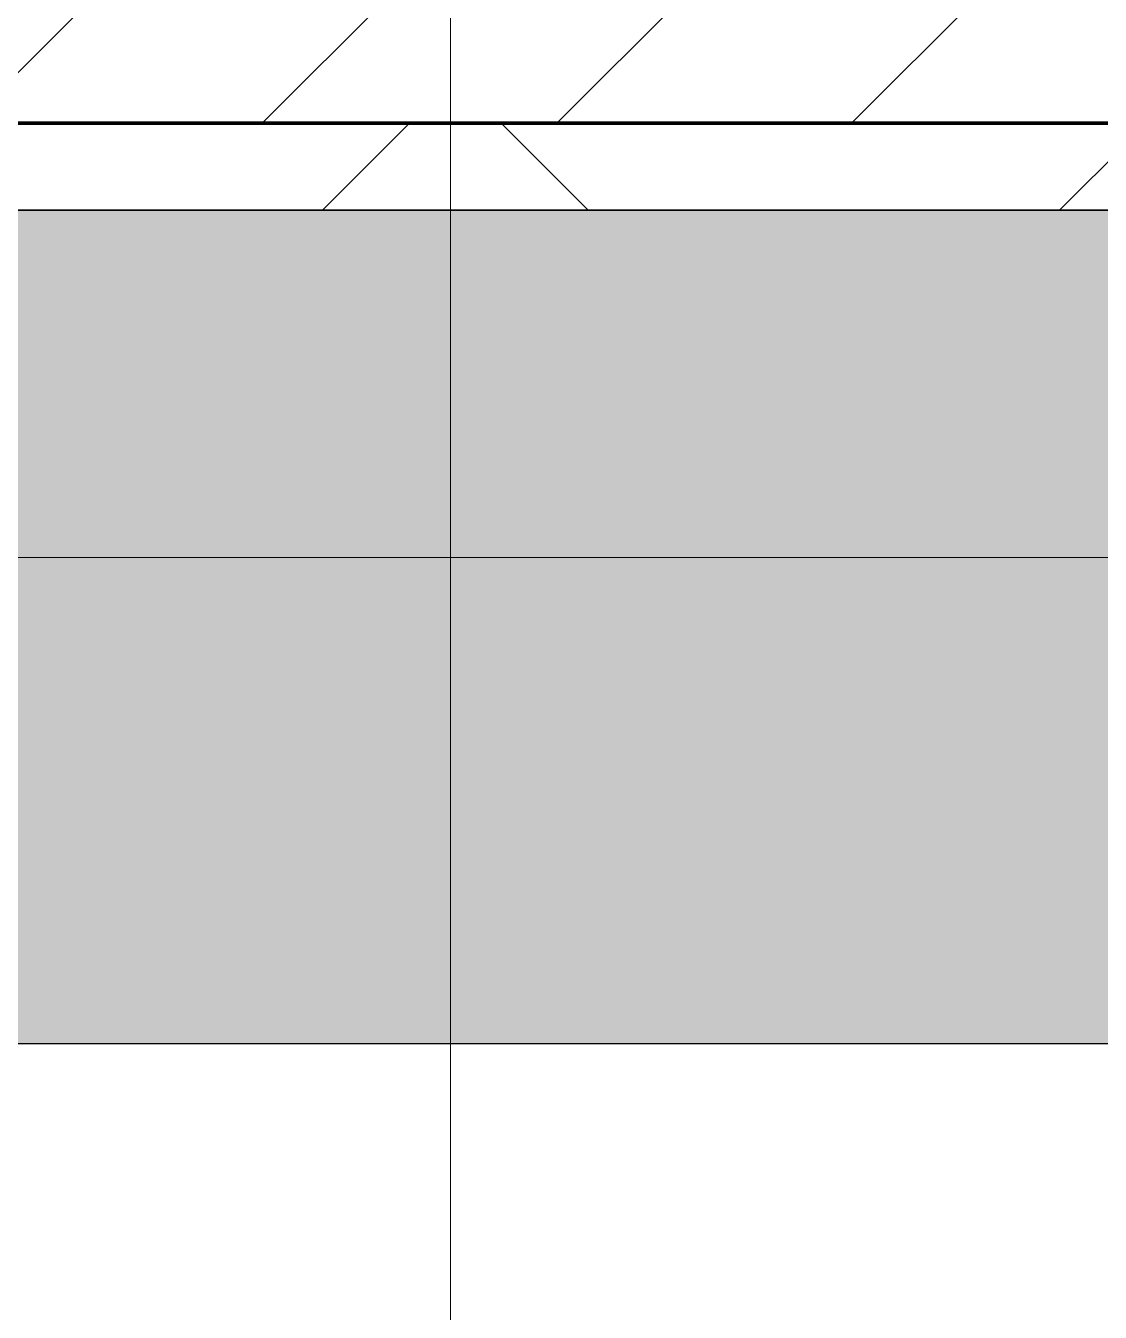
# Model space of a CAD drawing. Header units: millimetres. Extents: x -794334 to -714814, y -17806 to 22403.
# Drawn here: x -750982 to -750364, y 9259 to 10000 of the extents above; entities that cross this region are included whole.
import ezdxf
from ezdxf.xclip import XClip

# ---------------------------------------------------------------- set-up
doc = ezdxf.new("R2010")
doc.units = ezdxf.units.MM
doc.header["$XCLIPFRAME"] = 0
for name, color, linetype, lineweight in [('A-GENM', 1, 'Continuous', 9), ('A-GLAZ-CURT', 2, 'Continuous', 9), ('A-WALL', 5, 'Continuous', 35), ('A-WALL-FNSH', 2, 'Continuous', 35), ('A-WALL-PATT', 1, 'Continuous', 35), ('G-ANNO-TEXT', 3, 'Continuous', 9)]:
    doc.layers.add(name, color=color, linetype=linetype, lineweight=lineweight)
doc.layers.add('A11_ALU.SOLID SHEET', color=2, linetype='Continuous')

# ---------------------------------------------------------------- blocks, each defined once
blk = doc.blocks.new('PPLS-PP19_Custom Tile Pattern - Custom Tile Pattern-V67-4252-01 ENLARGED CONCOURSE LEVEL - REFLECTED CEILING PLAN - SHEET 3')
at = {"layer": 'A-GLAZ-CURT'}
for p, q in [((-300, 0), (300, 0)), ((300, 0), (-300, 0)), ((-293.07, 0), (-275.75, 0)), ((-275.75, 0), (-293.07, 0)), ((-222.32, 0), (-205, 0)), ((-205, 0), (-222.32, 0)), ((195.99, 0), (213.31, 0)), ((213.31, 0), (195.99, 0)), ((230.06, 0), (300, 0)), ((-300, -50), (300, -50)), ((300, -50), (-300, -50))]:
    blk.add_line(p, q, dxfattribs=at)
at = {"layer": 'A-GLAZ-CURT', "flags": 128}
for points in [[(-300, 0), (-291.56, 0), (-283.3, 0), (-275.2, 0), (-267.26, 0), (-259.45, 0), (-251.77, 0), (-244.2, 0), (-236.74, 0), (-229.36, 0), (-222.06, 0), (-214.83, 0), (-207.71, 0), (-200.76, 0), (-194.02, 0), (-187.54, 0), (-181.38, 0), (-175.58, 0), (-170.25, 0), (-165.64, 0), (-162.01, 0), (-159.53, 0), (-157.46, 0), (-154.52, 0), (-149.42, 0), (-141.84, 0), (-132.81, 0), (-126.08, 0)], [(-125.17, 0), (-128.55, 0), (-134.16, 0), (-140.03, 0), (-145.5, 0), (-150.63, 0), (-155.53, 0), (-160.27, 0), (-164.95, 0), (-169.65, 0), (-174.47, 0), (-179.49, 0), (-184.81, 0), (-190.44, 0), (-196.37, 0), (-202.58, 0), (-209.04, 0), (-215.73, 0), (-222.63, 0), (-229.72, 0), (-236.97, 0), (-244.39, 0), (-251.96, 0), (-259.67, 0), (-267.51, 0), (-275.48, 0), (-283.55, 0), (-291.73, 0), (-300, 0)]]:
    blk.add_lwpolyline(points, dxfattribs=at)
at = {"layer": 'A-GLAZ-CURT'}
for points, knots in [([(-300, 0), (-284.65, 0), (-236.57, 0), (-174.61, 0), (-129.95, 0), (-110.8, 0), (-99.5, 0), (-91.46, 0)], [-5323.127839, -5323.127839, -5323.127839, -5323.127839, -4502.809032, -2700.551212, -1002.059161, -460.363443, 0, 0, 0, 0]), ([(-178.92, 0), (-190.07, 0), (-221.77, 0), (-262.56, 0), (-294.48, 0), (-300, 0)], [-15958.17956, -15958.17956, -15958.17956, -15958.17956, -15131.813646, -13729.592194, -13439.944408, -13439.944408, -13439.944408, -13439.944408]), ([(-137.88, 0), (-140.56, 0), (-147.66, 0), (-147.69, 0), (-158.72, 0), (-174.02, 0), (-185.59, 0), (-209.77, 0), (-232.01, 0), (-255.22, 0), (-262.59, 0), (-264.9, 0), (-265.4, 0)], [-3187.727384, -3187.727384, -3187.727384, -3187.727384, -2919.378265, -2477.344047, -2237.412286, -2029.680487, -1755.085331, -1400.429864, -858.079193, -543.655514, -208.940337, 0, 0, 0, 0]), ([(-258.6, 0), (-257.91, 0), (-254.74, 0), (-250.01, 0), (-246.27, 0)], [-5722.54675, -5722.54675, -5722.54675, -5722.54675, -5657.471696, -5453.702272, -5453.702272, -5453.702272, -5453.702272]), ([(-245.69, 0), (-245.15, 0), (-237.28, 0), (-225.99, 0), (-213.1, 0), (-200.2, 0), (-189.01, 0), (-180.82, 0), (-177.82, 0)], [-5443.15706, -5443.15706, -5443.15706, -5443.15706, -5413.335975, -5017.494783, -4832.723979, -4666.091899, -4349.945572, -4186.444968, -4186.444968, -4186.444968, -4186.444968]), ([(-133.82, 0), (-135.51, 0), (-137.8, 0), (-149.31, 0), (-162.01, 0), (-177.91, 0), (-199.46, 0), (-216.65, 0), (-231.26, 0), (-233.46, 0), (-234, 0)], [-2731.647847, -2731.647847, -2731.647847, -2731.647847, -2418.507304, -2308.929706, -2113.765672, -1763.376603, -1422.553702, -978.033455, -846.069444, -682.911962, -682.911962, -682.911962, -682.911962]), ([(-233.49, 0), (-233.44, 0), (-232.38, 0), (-230.74, 0), (-225.3, 0), (-223.63, 0)], [-455.274641, -455.274641, -455.274641, -455.274641, -440.605512, -119.536984, 0, 0, 0, 0]), ([(-223.63, 0), (-219.39, 0), (-206.17, 0), (-188.58, 0), (-169.02, 0), (-152.12, 0), (-136.84, 0), (-127.33, 0), (-124.19, 0), (-123.43, 0), (-123.28, 0)], [-5463.295695, -5463.295695, -5463.295695, -5463.295695, -5161.076232, -4739.070012, -4465.409639, -4149.119819, -3839.893365, -3647.167523, -3488.92562, -3439.852845, -3439.852845, -3439.852845, -3439.852845]), ([(-110.38, 0), (-117.97, 0), (-138.57, 0), (-162.33, 0), (-177.81, 0)], [-17895.283523, -17895.283523, -17895.283523, -17895.283523, -17136.203329, -15985.60239, -15985.60239, -15985.60239, -15985.60239]), ([(-177.81, 0), (-174.4, 0), (-167.57, 0), (-158.7, 0), (-157.22, 0)], [-4186.292589, -4186.292589, -4186.292589, -4186.292589, -4000.813434, -3840.635403, -3840.635403, -3840.635403, -3840.635403]), ([(-152.35, 0), (-151.03, 0), (-147.71, 0), (-143.57, 0), (-138.62, 0)], [-3494.978217, -3494.978217, -3494.978217, -3494.978217, -3371.022232, -3227.460399, -3227.460399, -3227.460399, -3227.460399]), ([(-118.78, 0), (-121.86, 0), (-126.28, 0), (-136.96, 0), (-147.46, 0), (-150.03, 0), (-150.57, 0)], [-5938.474035, -5938.474035, -5938.474035, -5938.474035, -5700.061948, -5508.838257, -5298.784692, -5196.16478, -5196.16478, -5196.16478, -5196.16478]), ([(-150.34, 0), (-150.07, 0), (-147.75, 0), (-142.6, 0), (-127.26, 0), (-107.3, 0), (-90.42, 0), (-75.26, 0), (-68.41, 0), (-65.12, 0), (-63.63, 0)], [-4948.728362, -4948.728362, -4948.728362, -4948.728362, -4883.323924, -4440.880425, -4054.690705, -3793.097032, -3402.597032, -3144.956779, -3050.982048, -2969.237017, -2969.237017, -2969.237017, -2969.237017]), ([(-110.5, 0), (-119.91, 0), (-131.23, 0), (-147.74, 0), (-149.07, 0)], [-6974.689771, -6974.689771, -6974.689771, -6974.689771, -6449.282163, -6277.220794, -6277.220794, -6277.220794, -6277.220794]), ([(-148.23, 0), (-146.94, 0), (-140.15, 0), (-137.28, 0), (-133.93, 0), (-128.78, 0), (-126.5, 0)], [-6162.058746, -6162.058746, -6162.058746, -6162.058746, -6017.569127, -5560.701257, -5364.112219, -5231.017328, -5231.017328, -5231.017328, -5231.017328]), ([(-86.16, 0), (-91.37, 0), (-104.13, 0), (-122.65, 0), (-139.03, 0), (-146.11, 0), (-146.95, 0)], [-1681.3698, -1681.3698, -1681.3698, -1681.3698, -1374.161226, -945.742622, -741.901385, -489.130243, -489.130243, -489.130243, -489.130243]), ([(-146.69, 0), (-146.59, 0), (-145.49, 0), (-135.69, 0), (-128.29, 0), (-125.15, 0)], [-420.34245, -420.34245, -420.34245, -420.34245, -406.956646, -290.263673, 0, 0, 0, 0]), ([(-127.41, 0), (-131.63, 0), (-133.16, 0), (-134.09, 0), (-134.15, 0)], [-8540.990293, -8540.990293, -8540.990293, -8540.990293, -8266.114998, -8246.473386, -8246.473386, -8246.473386, -8246.473386]), ([(-134.15, 0), (-133.32, 0), (-130.31, 0), (-121.12, 0), (-112.58, 0), (-109.97, 0)], [-7657.439573, -7657.439573, -7657.439573, -7657.439573, -7293.749979, -6839.55839, -6651.732994, -6651.732994, -6651.732994, -6651.732994]), ([(-120.13, 0), (-120.14, 0), (-120.24, 0), (-121.3, 0), (-129.25, 0), (-133.82, 0)], [-2933.992132, -2933.992132, -2933.992132, -2933.992132, -2920.575025, -2840.280255, -2731.647847, -2731.647847, -2731.647847, -2731.647847]), ([(-113.43, 0), (-113.44, 0), (-113.96, 0), (-119.73, 0), (-125.43, 0), (-127.03, 0), (-127.41, 0)], [-328.499627, -328.499627, -328.499627, -328.499627, -282.672656, -98.539552, -24.539552, 0, 0, 0, 0]), ([(-126.5, 0), (-122.44, 0), (-108.71, 0), (-86.68, 0), (-63.44, 0), (-54.4, 0), (-48.53, 0), (-30.79, 0), (-18.03, 0), (8.61, 0), (15.02, 0), (22.91, 0), (31, 0), (39.04, 0), (51.19, 0), (58.74, 0), (61.34, 0), (61.45, 0)], [-5231.017328, -5231.017328, -5231.017328, -5231.017328, -4994.692869, -4542.524482, -4008.285538, -3689.699207, -3546.54457, -3315.260113, -2864.387349, -2439.246196, -2084.094819, -1956.422387, -1818.904206, -1645.594513, -1443.202566, -1228.752106, -1120.932285, -1120.932285, -1120.932285, -1120.932285]), ([(-125.15, 0), (-124.93, 0), (-121.96, 0), (-113.01, 0), (-98.9, 0), (-85.29, 0), (-71.67, 0), (-65.93, 0), (-65.07, 0)], [-3362.7396, -3362.7396, -3362.7396, -3362.7396, -3342.215224, -3074.362186, -2902.289527, -2605.247022, -2322.099534, -2241.8264, -2241.8264, -2241.8264, -2241.8264]), ([(-122.08, 0), (-122.01, 0), (-121.69, 0), (-121.2, 0), (-120.88, 0)], [-3136.336417, -3136.336417, -3136.336417, -3136.336417, -3110.304437, -3035.164275, -3035.164275, -3035.164275, -3035.164275]), ([(-36.33, 0), (-36.43, 0), (-37.27, 0), (-45.02, 0), (-46.13, 0), (-60.59, 0), (-81.23, 0), (-99.51, 0), (-114.02, 0), (-117.28, 0), (-118.78, 0)], [-1855.773136, -1855.773136, -1855.773136, -1855.773136, -1810.870157, -1672.078046, -1405.135169, -1060.00838, -740.068933, -229.489605, -116.330425, 0, 0, 0, 0]), ([(-117.74, 0), (-117.19, 0), (-114.78, 0), (-113.43, 0), (-113.43, 0)], [-821.249067, -821.249067, -821.249067, -821.249067, -394.672656, -330.879064, -330.879064, -330.879064, -330.879064]), ([(-42.62, 0), (-42.95, 0), (-46.48, 0), (-58.97, 0), (-85.2, 0), (-107.61, 0), (-116.56, 0), (-117.56, 0)], [-3613.495893, -3613.495893, -3613.495893, -3613.495893, -3538.256648, -2842.901703, -2193.204658, -1433.981041, -985.49888, -985.49888, -985.49888, -985.49888]), ([(-115.82, 0), (-114.96, 0), (-110.41, 0), (-96.78, 0), (-72.84, 0), (-54.67, 0), (-42.06, 0)], [-5724.064692, -5724.064692, -5724.064692, -5724.064692, -5430.283136, -5103.229623, -4799.173296, -4146.787125, -4146.787125, -4146.787125, -4146.787125]), ([(9.32, 0), (9.08, 0), (7.65, 0), (2.57, 0), (-12.23, 0), (-25.64, 0), (-40, 0), (-56.24, 0), (-75.59, 0), (-93.77, 0), (-106.73, 0), (-110.1, 0)], [-2922.926651, -2922.926651, -2922.926651, -2922.926651, -2882.788014, -2720.818881, -2518.50168, -2125.455881, -1792.521578, -1466.981642, -1208.454564, -789.402658, -514.103495, -514.103495, -514.103495, -514.103495]), ([(-26.75, 0), (-27.82, 0), (-36.18, 0), (-53.55, 0), (-78.2, 0), (-100.15, 0), (-109.6, 0), (-109.95, 0)], [-8718.362214, -8718.362214, -8718.362214, -8718.362214, -8532.293389, -8073.216054, -7508.296369, -7004.680444, -6984.908776, -6984.908776, -6984.908776, -6984.908776]), ([(-72.93, 0), (-75.51, 0), (-86.1, 0), (-99.72, 0), (-109.94, 0)], [-19442.345229, -19442.345229, -19442.345229, -19442.345229, -18935.241197, -17910.177813, -17910.177813, -17910.177813, -17910.177813]), ([(-108.92, 0), (-103.47, 0), (-89.79, 0), (-74.02, 0), (-62.74, 0), (-60.36, 0), (-59.97, 0)], [-6626.630399, -6626.630399, -6626.630399, -6626.630399, -6236.997189, -5713.340575, -5140.470607, -5006.787413, -5006.787413, -5006.787413, -5006.787413]), ([(-91.46, 0), (-90.09, 0), (-84.7, 0), (-77.43, 0), (-72.73, 0), (-72.64, 0), (-72.64, 0)], [-19832.387487, -19832.387487, -19832.387487, -19832.387487, -19753.885894, -19541.04734, -19478.625389, -19471.062469, -19471.062469, -19471.062469, -19471.062469]), ([(-63.96, 0), (-64.13, 0), (-72.5, 0), (-80.63, 0), (-86.16, 0)], [-2171.769325, -2171.769325, -2171.769325, -2171.769325, -2007.031671, -1681.3698, -1681.3698, -1681.3698, -1681.3698]), ([(-42.06, 0), (-42.71, 0), (-48.1, 0), (-56.37, 0), (-71.66, 0), (-77.83, 0), (-82.66, 0), (-83.28, 0), (-83.28, 0)], [-2448.309647, -2448.309647, -2448.309647, -2448.309647, -2413.671296, -2161.752162, -2006.592567, -1646.621388, -1424.436217, -1393.971743, -1393.971743, -1393.971743, -1393.971743]), ([(-83.28, 0), (-83.28, 0), (-82.91, 0), (-76.14, 0), (-62.97, 0), (-48.14, 0), (-36.49, 0), (-33.57, 0), (-29.94, 0), (-28.57, 0)], [-1393.4169, -1393.4169, -1393.4169, -1393.4169, -1353.722004, -1274.333717, -1073.56893, -651.549973, -296.515819, -83.513472, 0, 0, 0, 0]), ([(-66.39, 0), (-66.39, 0), (-63.63, 0), (-56.16, 0), (-46.33, 0), (-42.05, 0)], [-2493.31794, -2493.31794, -2493.31794, -2493.31794, -2315.303971, -1809.437387, -1350.520343, -1350.520343, -1350.520343, -1350.520343]), ([(-42.61, 0), (-45.71, 0), (-55.97, 0), (-65.77, 0), (-66.37, 0), (-66.38, 0)], [-3164.417367, -3164.417367, -3164.417367, -3164.417367, -2981.410125, -2542.574734, -2498.224237, -2498.224237, -2498.224237, -2498.224237]), ([(-63.63, 0), (-61.49, 0), (-57.39, 0), (-54.49, 0), (-46.55, 0), (-43.07, 0)], [-2969.237017, -2969.237017, -2969.237017, -2969.237017, -2851.217951, -2734.127174, -2474.780881, -2474.780881, -2474.780881, -2474.780881]), ([(-58.83, 0), (-58.37, 0), (-57.29, 0), (-54.23, 0), (-46.44, 0), (-42.83, 0), (-42.04, 0)], [-4859.52896, -4859.52896, -4859.52896, -4859.52896, -4680.891996, -4469.85053, -4321.566175, -4276.12627, -4276.12627, -4276.12627, -4276.12627]), ([(-51.83, 0), (-51.83, 0), (-51.78, 0), (-47.4, 0), (-46.35, 0), (-43.27, 0), (-42.17, 0)], [-632.814994, -632.814994, -632.814994, -632.814994, -627.965721, -508.377888, -260.442412, -151.915576, -151.915576, -151.915576, -151.915576]), ([(-42.09, 0), (-43.22, 0), (-47.46, 0), (-51.43, 0), (-51.79, 0)], [-882.592346, -882.592346, -882.592346, -882.592346, -819.71621, -644.910881, -644.910881, -644.910881, -644.910881]), ([(31.18, 0), (25.97, 0), (11.99, 0), (-13.22, 0), (-32.39, 0), (-42.07, 0)], [-4496.803627, -4496.803627, -4496.803627, -4496.803627, -4222.080604, -3745.412743, -3174.989366, -3174.989366, -3174.989366, -3174.989366]), ([(-36.62, 0), (-36.62, 0), (-39.52, 0), (-41.21, 0), (-42.07, 0)], [-4069.478503, -4069.478503, -4069.478503, -4069.478503, -3858.647035, -3656.498312, -3656.498312, -3656.498312, -3656.498312]), ([(-41.76, 0), (-39.9, 0), (-37.72, 0), (-36.92, 0), (-36.77, 0)], [-4270.495146, -4270.495146, -4270.495146, -4270.495146, -4161.040818, -4106.245333, -4106.245333, -4106.245333, -4106.245333]), ([(-41.72, 0), (-40.26, 0), (-29.59, 0), (-12.78, 0), (4.23, 0), (9.64, 0), (10.14, 0), (10.18, 0)], [-4140.812756, -4140.812756, -4140.812756, -4140.812756, -4065.652676, -3589.737505, -3285.047089, -3066.359526, -3044.715262, -3044.715262, -3044.715262, -3044.715262]), ([(-41.55, 0), (-38.14, 0), (-32.5, 0), (-29.82, 0), (-29.19, 0)], [-1332.38626, -1332.38626, -1332.38626, -1332.38626, -963.711516, -666.19313, -666.19313, -666.19313, -666.19313]), ([(-41.44, 0), (-41.29, 0), (-40.66, 0), (-40.46, 0), (-40.44, 0)], [-2427.3714, -2427.3714, -2427.3714, -2427.3714, -2410.990208, -2350.645972, -2350.645972, -2350.645972, -2350.645972]), ([(76.63, 0), (74.8, 0), (67.65, 0), (53.52, 0), (37, 0), (24.07, 0), (12.82, 0), (-2.9, 0), (-20.62, 0), (-31.54, 0), (-38.54, 0), (-41, 0)], [-3095.572228, -3095.572228, -3095.572228, -3095.572228, -2950.589685, -2634.532728, -2313.748533, -2106.613311, -1925.670641, -1617.263037, -1290.787923, -1039.307308, -902.875233, -902.875233, -902.875233, -902.875233]), ([(-36.78, 0), (-32.43, 0), (-19.22, 0), (8.83, 0), (43.36, 0), (70.92, 0), (82.12, 0), (83.66, 0)], [-6191.144455, -6191.144455, -6191.144455, -6191.144455, -5862.463379, -5340.621928, -4573.028122, -4094.177415, -3869.465285, -3869.465285, -3869.465285, -3869.465285]), ([(-36.29, 0), (-36.29, 0), (-34.66, 0), (-28.88, 0), (-26.95, 0), (-26.54, 0)], [-9150.272121, -9150.272121, -9150.272121, -9150.272121, -9057.163041, -8919.836787, -8834.607043, -8834.607043, -8834.607043, -8834.607043]), ([(25.32, 0), (18, 0), (3.24, 0), (-16.58, 0), (-34.76, 0), (-36.04, 0)], [-10345.789827, -10345.789827, -10345.789827, -10345.789827, -9884.23066, -9424.652049, -9182.880979, -9182.880979, -9182.880979, -9182.880979]), ([(-33.34, 0), (-33.34, 0), (-32.93, 0), (-31.16, 0), (-30.52, 0)], [-2415.024266, -2415.024266, -2415.024266, -2415.024266, -2357.633367, -2323.618664, -2323.618664, -2323.618664, -2323.618664]), ([(25.82, 0), (25.73, 0), (18.21, 0), (2.64, 0), (-17.84, 0), (-30.57, 0), (-31.82, 0), (-32, 0)], [-3772.136376, -3772.136376, -3772.136376, -3772.136376, -3766.694881, -3333.063701, -2994.501669, -2698.150104, -2614.070998, -2614.070998, -2614.070998, -2614.070998]), ([(-30.76, 0), (-30.73, 0), (-29.99, 0), (-23.47, 0), (-15.75, 0), (-15.19, 0)], [-54176.191683, -54176.191683, -54176.191683, -54176.191683, -54157.274271, -53749.15266, -53717.791567, -53717.791567, -53717.791567, -53717.791567]), ([(-30.52, 0), (-27.11, 0), (-17.83, 0), (4.49, 0), (18.1, 0), (25.8, 0)], [-2323.618664, -2323.618664, -2323.618664, -2323.618664, -2142.497158, -1716.209403, -1276.540755, -1276.540755, -1276.540755, -1276.540755]), ([(-13, 0), (-14.35, 0), (-17.68, 0), (-25.97, 0), (-29.52, 0), (-30.21, 0)], [-55207.591944, -55207.591944, -55207.591944, -55207.591944, -54789.006179, -54461.685999, -54290.791712, -54290.791712, -54290.791712, -54290.791712]), ([(8.33, 0), (8.19, 0), (7.18, 0), (0.32, 0), (-13.89, 0), (-24.92, 0), (-29.03, 0)], [-3574.286521, -3574.286521, -3574.286521, -3574.286521, -3526.962355, -3285.499107, -2903.012179, -2680.714891, -2680.714891, -2680.714891, -2680.714891]), ([(-28.98, 0), (-28.66, 0), (-27.39, 0), (-24.45, 0), (-22.56, 0)], [-166.548282, -166.548282, -166.548282, -166.548282, -102.06493, 0, 0, 0, 0]), ([(-28.57, 0), (-26.93, 0), (-20.29, 0), (-11.45, 0), (2.08, 0), (13.15, 0), (21.24, 0), (24.62, 0), (24.72, 0), (24.72, 0)], [-5361.429781, -5361.429781, -5361.429781, -5361.429781, -5261.36855, -5050.479954, -4785.90057, -4596.498881, -4445.288762, -4384.376941, -4376.041937, -4376.041937, -4376.041937, -4376.041937]), ([(-22.56, 0), (-20.27, 0), (-17.03, 0), (-11.36, 0), (-7.66, 0), (-6.6, 0), (-6.44, 0)], [-56468.192263, -56468.192263, -56468.192263, -56468.192263, -56344.022017, -56303.229861, -56166.290093, -56124.392176, -56124.392176, -56124.392176, -56124.392176]), ([(-15.19, 0), (-13.07, 0), (7.48, 0), (42.82, 0), (88.72, 0), (120.63, 0), (138.28, 0), (138.53, 0)], [-461.142613, -461.142613, -461.142613, -461.142613, -429.606584, -390.253598, -346.313304, -291.370682, -290.5735, -290.5735, -290.5735, -290.5735]), ([(-6.54, 0), (-6.73, 0), (-7.2, 0), (-7.6, 0), (-7.79, 0)], [-56009.792147, -56009.792147, -56009.792147, -56009.792147, -55949.290093, -55895.192118, -55895.192118, -55895.192118, -55895.192118]), ([(-2.63, 0), (-2.47, 0), (-1.22, 0), (4.92, 0), (15.97, 0), (22.54, 0), (24.49, 0)], [-226.825321, -226.825321, -226.825321, -226.825321, -220.269177, -206.416616, -198.214427, -187.717507, -187.717507, -187.717507, -187.717507]), ([(103.09, 0), (101.08, 0), (86.31, 0), (63.34, 0), (35.84, 0), (12, 0), (3.08, 0), (-1.67, 0), (-2.25, 0)], [-375.435014, -375.435014, -375.435014, -375.435014, -369.147452, -330.153101, -307.516438, -285.83788, -246.234814, -234.646884, -234.646884, -234.646884, -234.646884]), ([(24.69, 0), (24.54, 0), (20.99, 0), (15.48, 0), (10.8, 0), (9.63, 0)], [-4368.572414, -4368.572414, -4368.572414, -4368.572414, -4306.476363, -4080.000647, -3772.857994, -3772.857994, -3772.857994, -3772.857994]), ([(18.16, 0), (19.15, 0), (22.55, 0), (24.31, 0), (24.88, 0)], [-5700.113719, -5700.113719, -5700.113719, -5700.113719, -5554.232259, -5434.992151, -5434.992151, -5434.992151, -5434.992151]), ([(25.69, 0), (23.94, 0), (20.26, 0), (18.85, 0), (18.16, 0)], [-6067.850052, -6067.850052, -6067.850052, -6067.850052, -5972.647715, -5832.674503, -5832.674503, -5832.674503, -5832.674503]), ([(30.82, 0), (29.27, 0), (27.6, 0), (25.92, 0), (25.82, 0)], [-10462.034656, -10462.034656, -10462.034656, -10462.034656, -10363.088938, -10356.24431, -10356.24431, -10356.24431, -10356.24431]), ([(70.61, 0), (66.16, 0), (55.8, 0), (39.78, 0), (31.51, 0), (26.01, 0)], [-4647.237329, -4647.237329, -4647.237329, -4647.237329, -4326.416877, -4098.545751, -3775.88033, -3775.88033, -3775.88033, -3775.88033]), ([(26.74, 0), (27.66, 0), (30.69, 0), (37.44, 0), (45.92, 0), (57.76, 0), (64.47, 0), (72.74, 0), (75.22, 0), (76.03, 0), (76.21, 0)], [-1258.626777, -1258.626777, -1258.626777, -1258.626777, -1206.526904, -1089.329421, -901.315459, -753.071572, -495.328968, -421.953223, -334.951786, -290.452333, -290.452333, -290.452333, -290.452333]), ([(93.08, 0), (89.53, 0), (84.61, 0), (74.4, 0), (62.26, 0), (51.85, 0), (43.81, 0), (32.44, 0), (27.82, 0), (26.94, 0)], [-7462.392379, -7462.392379, -7462.392379, -7462.392379, -7135.649961, -6924.452779, -6738.82075, -6548.303034, -6314.283804, -6135.05769, -6089.998379, -6089.998379, -6089.998379, -6089.998379]), ([(27.44, 0), (27.9, 0), (29.54, 0), (38.07, 0), (53.39, 0), (71.67, 0), (84.83, 0), (85.88, 0), (90.84, 0), (92.75, 0)], [-5037.309798, -5037.309798, -5037.309798, -5037.309798, -4887.603822, -4705.298446, -4353.683244, -3960.84581, -3759.045785, -3336.541051, -2916.337252, -2916.337252, -2916.337252, -2916.337252]), ([(27.89, 0), (29.09, 0), (33.4, 0), (48.37, 0), (69.08, 0), (85.43, 0), (93.7, 0)], [-147.777612, -147.777612, -147.777612, -147.777612, -135.792042, -118.513713, -97.899267, -72.470146, -72.470146, -72.470146, -72.470146]), ([(53.18, 0), (53.06, 0), (52.22, 0), (44.99, 0), (36.46, 0), (30.82, 0)], [-622.740158, -622.740158, -622.740158, -622.740158, -566.066452, -360.610861, 0, 0, 0, 0]), ([(136.44, 0), (121.66, 0), (86.93, 0), (51.16, 0), (31.18, 0)], [-106.750556, -106.750556, -106.750556, -106.750556, -59.610984, 0, 0, 0, 0]), ([(93.7, 0), (85.73, 0), (72.8, 0), (57.82, 0), (46.51, 0), (41.18, 0), (36.02, 0), (35.54, 0), (35.54, 0)], [-387.383059, -387.383059, -387.383059, -387.383059, -357.622665, -341.267687, -334.000314, -326.15566, -319.318397, -317.489778, -317.489778, -317.489778, -317.489778]), ([(36.29, 0), (37.77, 0), (48.82, 0), (64.79, 0), (95.91, 0), (124.45, 0), (132.42, 0), (134.6, 0)], [-314.598523, -314.598523, -314.598523, -314.598523, -305.899624, -287.17622, -249.500363, -194.761443, -152.241002, -152.241002, -152.241002, -152.241002]), ([(61.47, 0), (61.47, 0), (61.21, 0), (54.61, 0), (53.71, 0), (53.56, 0)], [-1113.311073, -1113.311073, -1113.311073, -1113.311073, -1096.402191, -891.204116, -747.28819, -747.28819, -747.28819, -747.28819]), ([(76.22, 0), (75.58, 0), (73.64, 0), (71.05, 0), (70.61, 0)], [-193.634889, -193.634889, -193.634889, -193.634889, -31.537676, 0, 0, 0, 0]), ([(114.39, 0), (114.2, 0), (112.08, 0), (105.42, 0), (97.02, 0), (94.24, 0), (93.67, 0)], [-8148.58938, -8148.58938, -8148.58938, -8148.58938, -8105.191388, -7723.759874, -7531.75727, -7480.055914, -7480.055914, -7480.055914, -7480.055914]), ([(94.26, 0), (96.89, 0), (107.19, 0), (116.36, 0), (128.63, 0), (128.95, 0)], [-71.891811, -71.891811, -71.891811, -71.891811, -63.759246, -39.050993, -35.895543, -35.895543, -35.895543, -35.895543]), ([(94.4, 0), (94.4, 0), (94.64, 0), (99.11, 0), (108.97, 0), (120.79, 0), (139.94, 0), (163.31, 0), (185.23, 0), (193.62, 0), (194.69, 0), (194.79, 0)], [-2348.345796, -2348.345796, -2348.345796, -2348.345796, -2310.419338, -2233.599744, -2052.234781, -1843.028543, -1530.39897, -1095.004608, -529.74427, -295.064701, -265.121568, -265.121568, -265.121568, -265.121568]), ([(161.58, 0), (156.72, 0), (143, 0), (116.39, 0), (98.1, 0), (94.51, 0)], [-512.093357, -512.093357, -512.093357, -512.093357, -458.593899, -401.860199, -388.397396, -388.397396, -388.397396, -388.397396]), ([(129.02, 0), (129.02, 0), (124.41, 0), (122.35, 0), (114.96, 0), (108.04, 0), (103.09, 0)], [-35.386604, -35.386604, -35.386604, -35.386604, -31.430235, -22.807238, -15.488593, 0, 0, 0, 0]), ([(157.9, 0), (156.77, 0), (151.67, 0), (143.29, 0), (134.04, 0), (126.24, 0), (118.6, 0), (114.23, 0), (111.98, 0), (105.66, 0), (105.23, 0), (105.23, 0)], [-10292.955006, -10292.955006, -10292.955006, -10292.955006, -10098.273015, -9847.788484, -9677.714971, -9567.007022, -9453.21225, -9220.200448, -9012.77275, -8966.157302, -8929.495943, -8929.495943, -8929.495943, -8929.495943]), ([(105.26, 0), (105.52, 0), (111.01, 0), (112.65, 0), (113.59, 0)], [-8920.561005, -8920.561005, -8920.561005, -8920.561005, -8814.835624, -8577.462505, -8577.462505, -8577.462505, -8577.462505]), ([(128.58, 0), (128.8, 0), (130.16, 0), (139.26, 0), (152.67, 0), (159.54, 0), (161.02, 0), (161.39, 0)], [-633.326174, -633.326174, -633.326174, -633.326174, -627.736123, -618.981161, -602.094757, -592.980799, -588.830423, -588.830423, -588.830423, -588.830423]), ([(137.1, 0), (136, 0), (133.64, 0), (129.87, 0), (129.11, 0)], [-670.405967, -670.405967, -670.405967, -670.405967, -651.020627, -640.742133, -640.742133, -640.742133, -640.742133]), ([(161.6, 0), (161.3, 0), (160.54, 0), (158.35, 0), (157.85, 0), (157.77, 0)], [-10712.701165, -10712.701165, -10712.701165, -10712.701165, -10666.779182, -10580.760289, -10550.278881, -10550.278881, -10550.278881, -10550.278881]), ([(300, 0), (286.53, 0), (254.22, 0), (207.11, 0), (177.41, 0), (159.34, 0), (158.33, 0), (158.3, 0)], [-285.253232, -285.253232, -285.253232, -285.253232, -244.693688, -187.987675, -143.776725, -129.632772, -123.352749, -123.352749, -123.352749, -123.352749]), ([(159.07, 0), (159.13, 0), (159.6, 0), (160.13, 0), (160.63, 0)], [-115.643202, -115.643202, -115.643202, -115.643202, -114.681583, -107.933655, -107.933655, -107.933655, -107.933655]), ([(193.8, 0), (193.33, 0), (190.11, 0), (183.13, 0), (171, 0), (163.08, 0), (162.1, 0), (161.78, 0)], [-11665.349007, -11665.349007, -11665.349007, -11665.349007, -11565.880756, -11105.624034, -10839.086983, -10768.332124, -10721.828131, -10721.828131, -10721.828131, -10721.828131]), ([(168.37, 0), (167.68, 0), (165.87, 0), (163.56, 0), (162.06, 0)], [-543.375029, -543.375029, -543.375029, -543.375029, -530.793311, -513.85548, -513.85548, -513.85548, -513.85548]), ([(162.49, 0), (163.58, 0), (166.98, 0), (174.15, 0), (185.98, 0), (208.82, 0), (219.42, 0), (230.06, 0)], [-100.224108, -100.224108, -100.224108, -100.224108, -87.660824, -65.295536, -41.623857, -24.459831, 0, 0, 0, 0]), ([(162.75, 0), (165.4, 0), (170.91, 0), (172.61, 0), (172.61, 0)], [-111.264224, -111.264224, -111.264224, -111.264224, -56.742688, -19.085662, -19.085662, -19.085662, -19.085662]), ([(247.1, 0), (246.76, 0), (245.04, 0), (238.34, 0), (226.56, 0), (221.1, 0), (200.27, 0), (182.99, 0), (174.27, 0), (169.67, 0), (168.99, 0)], [-9649.085549, -9649.085549, -9649.085549, -9649.085549, -9581.591397, -9406.094246, -9221.510254, -9016.44624, -8717.832359, -8253.978395, -8152.463617, -8069.855175, -8069.855175, -8069.855175, -8069.855175]), ([(215.22, 0), (214.62, 0), (210.55, 0), (203.98, 0), (187.54, 0), (175.3, 0), (169.49, 0)], [-203.825446, -203.825446, -203.825446, -203.825446, -198.527383, -184.406837, -162.427601, -142.916156, -142.916156, -142.916156, -142.916156]), ([(171.51, 0), (176.48, 0), (193.23, 0), (201.73, 0), (208.81, 0), (213.9, 0), (241.96, 0), (266.73, 0), (281.71, 0), (291.06, 0), (294.95, 0), (296.36, 0)], [-7971.819559, -7971.819559, -7971.819559, -7971.819559, -7784.112253, -7606.717214, -7289.299508, -7042.621073, -6582.165592, -6068.460911, -5766.029927, -5566.724884, -5331.280472, -5331.280472, -5331.280472, -5331.280472]), ([(172.07, 0), (177.66, 0), (187.87, 0), (201.08, 0), (207.47, 0), (213.96, 0), (215.11, 0)], [-255.364076, -255.364076, -255.364076, -255.364076, -237.955587, -223.92608, -215.862851, -208.75215, -208.75215, -208.75215, -208.75215]), ([(300, 0), (288.22, 0), (262, 0), (230.43, 0), (219.94, 0), (219.02, 0)], [-12528.858583, -12528.858583, -12528.858583, -12528.858583, -11905.454923, -11162.864862, -10856.732305, -10856.732305, -10856.732305, -10856.732305]), ([(219.9, 0), (220.86, 0), (227.84, 0), (242.06, 0), (246.54, 0), (246.96, 0)], [-10670.940496, -10670.940496, -10670.940496, -10670.940496, -10511.382485, -9925.173265, -9834.877357, -9834.877357, -9834.877357, -9834.877357]), ([(284.76, 0), (284.76, 0), (285.09, 0), (287.47, 0), (293.59, 0), (297.76, 0), (300, 0)], [-4110.630118, -4110.630118, -4110.630118, -4110.630118, -4053.389046, -3959.664717, -3862.421465, -3746.95702, -3746.95702, -3746.95702, -3746.95702]), ([(297.33, 0), (295.78, 0), (291.58, 0), (285.38, 0), (284.87, 0)], [-4798.410963, -4798.410963, -4798.410963, -4798.410963, -4358.271401, -4143.037883, -4143.037883, -4143.037883, -4143.037883])]:
    blk.add_open_spline(points, degree=3, knots=knots, dxfattribs=at)
for points in [[(-111.04, 0), (-113.71, 0), (-114.98, 0), (-115.63, 0)], [(-41.45, 0), (-40.07, 0), (-38.48, 0), (-36.78, 0)], [(-29.03, 0), (-33, 0), (-37.02, 0), (-41.05, 0)], [(-39.84, 0), (-39.08, 0), (-38.11, 0), (-37.36, 0)], [(24.49, 0), (25.12, 0), (25.57, 0), (25.89, 0)], [(80.35, 0), (79.57, 0), (78.27, 0), (76.63, 0)], [(84.06, 0), (83.48, 0), (82.41, 0), (81.72, 0)], [(161.63, 0), (162.13, 0), (162.44, 0), (162.75, 0)], [(168.74, 0), (168.74, 0), (169.81, 0), (171.51, 0)], [(195.11, 0), (194.91, 0), (194.44, 0), (193.8, 0)]]:
    blk.add_open_spline(points, degree=3, dxfattribs=at)
blk = doc.blocks.new('Curved Concourse Ceiling8 - Curved Concourse Ceiling-12516553-4252-01 ENLARGED CONCOURSE LEVEL - REFLECTED CEILING PLAN - SHEET 3')
at = {"layer": 'A-GENM'}
h = blk.add_hatch(color=256, dxfattribs=at)
h.paths.add_polyline_path([(-748821.9, 4129.02), (-748821.9, 9894.02), (-754917.32, 9894.02), (-754917.24, 4129.02), (-749214.91, 4129.02)])
h.paths.add_polyline_path([(-754645.01, 4329.02), (-754717.32, 4329.02), (-754717.32, 9694.02), (-749017.32, 9694.02), (-749017.32, 4329.02), (-753558.99, 4329.02)])
blk.add_hatch(color=256, dxfattribs=at).paths.add_polyline_path([(-749297.32, 9414.02), (-749017.32, 9694.02), (-754717.32, 9694.02), (-754437.32, 9414.02), (-750300.93, 9414.02)])
for p, q in [((-748817.32, 9894.02), (-754916.52, 9894.02)), ((-748817.32, 9894.02), (-754916.52, 9894.02)), ((-749017.32, 9694.02), (-754717.32, 9694.02)), ((-749017.32, 9694.02), (-754717.32, 9694.02)), ((-754437.32, 9414.02), (-749297.32, 9414.02)), ((-749297.32, 9414.02), (-754437.32, 9414.02))]:
    blk.add_line(p, q, dxfattribs=at)
blk = doc.blocks.new('*U1029')
at = {"layer": 'A-GENM'}
blk.add_blockref('Curved Concourse Ceiling8 - Curved Concourse Ceiling-12516553-4252-01 ENLARGED CONCOURSE LEVEL - REFLECTED CEILING PLAN - SHEET 3', (778882.37, -3579.02), dxfattribs=at)
at = {"layer": 'A-GLAZ-CURT', "rotation": 180}
blk.add_blockref('PPLS-PP19_Custom Tile Pattern - Custom Tile Pattern-V67-4252-01 ENLARGED CONCOURSE LEVEL - REFLECTED CEILING PLAN - SHEET 3', (28200, 6315), dxfattribs=at)
blk = doc.blocks.new('*U1228')
for points in [[(0, 0), (6100, 0), (6100, 5765), (0, 5765)], [(480, 480), (5620, 480), (5620, 5285), (480, 5285)]]:
    blk.add_lwpolyline(points, close=True)
blk = doc.blocks.new('*U1630')
blk.add_lwpolyline([(-4139.52, 6315), (-75674.95, 6315), (-75674.95, 550), (-4139.52, 550)], close=True)
blk.add_blockref('*U1228', (-10239.52, 550))

msp = doc.modelspace()

# ---------------------------------------------------------------- block references
at = {"layer": 'A11_ALU.SOLID SHEET'}
ref = msp.add_blockref('*U1630', (-744681.24, 3579.02), dxfattribs=at)
XClip(ref).set_block_clipping_path([(-45802.4668593339, -9620.0029952967), (23702.8690583039, 10334.9999958097)])

# ---------------------------------------------------------------- next in the draw order: hatches: boundary and pattern name
at = {"layer": 'A-WALL-PATT', "lineweight": 9}
h = msp.add_hatch(dxfattribs=at)
h.set_pattern_fill('FP_2', color=256, style=0, pattern_type=2)
h.set_pattern_definition([(45, (0, 0), (-84.852814, 84.852814), [])])
h.paths.add_polyline_path([(-745742.17, 9944.02), (-745742.17, 10144.02), (-783082.17, 10144.02), (-783082.17, 9944.02), (-747042.87, 9944.02)])
h = msp.add_hatch(dxfattribs=at)
h.set_pattern_fill('FP_5', color=256, style=0, pattern_type=2)
h.set_pattern_definition([(45, (0, 0), (-212.13203, 212.13203), []), (135, (0, 0), (-212.13203, -212.13203), [])])
h.paths.add_polyline_path([(-748821.9, 9894.02), (-748821.9, 9944.02), (-783057.37, 9944.02), (-783057.37, 9894.02), (-749214.91, 9894.02)])

# ---------------------------------------------------------------- next in the draw order: linework, layer by layer
at = {"layer": 'A-WALL', "color": 7, "lineweight": 70}
for p, q in [((-783057.37, 9944.02), (-748821.9, 9944.02)), ((-748821.9, 9944.02), (-783057.37, 9944.02))]:
    msp.add_line(p, q, dxfattribs=at)
at = {"layer": 'A-WALL-FNSH', "color": 250}
msp.add_line((-748821.9, 9894.02), (-783057.37, 9894.02), dxfattribs=at)
at = {"layer": 'G-ANNO-TEXT', "color": 10}
msp.add_line((-750737.86, 8894.48), (-750737.86, 16370.4), dxfattribs=at)

# ---------------------------------------------------------------- next in the draw order: block references
msp.add_blockref('*U1029', (-778882.37, 3579.02))

doc.saveas('drawing.dxf')
